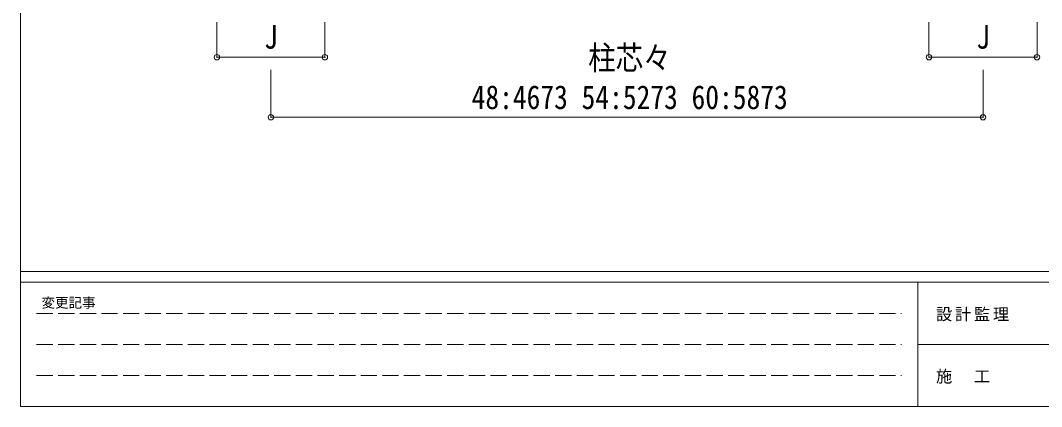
# Model space of a CAD drawing. Units: millimetres, scale not verified. Extents: x -11243 to 60313, y -7760 to 7760.
# Drawn here: x -11243 to -3682, y -7760 to -4902 of the extents above; entities that cross this region are included whole.
import ezdxf
from ezdxf.enums import TextEntityAlignment as Align

# ---------------------------------------------------------------- set-up
doc = ezdxf.new("R2010")
doc.units = ezdxf.units.MM
doc.header["$LTSCALE"] = 40
doc.header["$PDMODE"] = 32
doc.header["$PDSIZE"] = 40
doc.linetypes.add('DASHED3', pattern=[4, 3, -1])
for name, color, linetype, lineweight in [('0-3_ELV2', 7, 'Continuous', 9), ('0-6_OTH_LINE', 7, 'Continuous', 9), ('F-0_240', 7, 'Continuous', 9)]:
    doc.layers.add(name, color=color, linetype=linetype, lineweight=lineweight)
doc.styles.add('ＭＳ ゴシック', font='')
doc.styles.get('ＭＳ ゴシック').set_extended_font_data('MS Gothic')

msp = doc.modelspace()

# ---------------------------------------------------------------- linework, layer by layer
at = {"layer": '0-3_ELV2', "color": 6}
for p, q in [((-9788.25, -5174.09), (-9788.25, -4915.95)), ((-4515.25, -5174.09), (-4515.25, -4915.95)), ((-3715.25, -5174.09), (-3715.25, -4915.95)), ((-3715.25, -5174.09), (-4515.25, -5174.09)), ((-9388.25, -5618.7), (-9388.25, -5268.7)), ((-4115.25, -5618.7), (-4115.25, -5268.7)), ((-9388.25, -5618.7), (-4115.25, -5618.7))]:
    msp.add_line(p, q, dxfattribs=at)
msp.add_lwpolyline([(-9788.25, -5174.09), (-8988.25, -5174.09), (-8988.25, -4915.95)], dxfattribs=at)
for p in [(-9788.25, -5174.09), (-8988.25, -5174.09), (-4515.25, -5174.09), (-3715.25, -5174.09), (-9388.25, -5618.7), (-4115.25, -5618.7)]:
    msp.add_point(p, dxfattribs=at)
at = {"layer": 'F-0_240', "color": 5}
for p, q in [((-11242.74, 7760), (-11242.74, -7760)), ((-11242.74, -6760), (10677.26, -6760)), ((-11242.74, -6840), (7121.58, -6840)), ((-4598.42, -6840), (-4598.42, -7760)), ((-4598.42, -7300), (3601.58, -7300)), ((-11242.74, -7760), (10677.26, -7760))]:
    msp.add_line(p, q, dxfattribs=at)
at = {"layer": 'F-0_240', "color": 4, "linetype": 'DASHED3'}
for p, q in [((-11122.75, -7070), (-4718.42, -7070)), ((-11122.75, -7300), (-4718.42, -7300)), ((-11122.75, -7530), (-4718.42, -7530))]:
    msp.add_line(p, q, dxfattribs=at)

# ---------------------------------------------------------------- texts
at = {"layer": '0-3_ELV2', "style": 'ＭＳ ゴシック', "width": 0.85}
for s, p in [('J', (-9438.25, -5164.09)), ('J', (-4165.25, -5164.09)), ('48:4673 54:5273 60:5873', (-7901.75, -5610.7))]:
    msp.add_text(s, height=176, dxfattribs=at).set_placement(p, align=Align.BOTTOM_LEFT)
at = {"layer": '0-6_OTH_LINE', "style": 'ＭＳ ゴシック', "width": 0.85}
msp.add_text('柱芯々', height=176, dxfattribs=at).set_placement((-7039.14, -5319.72), align=Align.BOTTOM_LEFT)
at = {"layer": 'F-0_240', "style": 'ＭＳ ゴシック'}
msp.add_text('変更記事', height=73.31, dxfattribs=at).set_placement((-11086.44, -7050), align=Align.BOTTOM_LEFT)
at = {"layer": 'F-0_240', "char_height": 87.98, "attachment_point": 7, "style": 'ＭＳ ゴシック'}
for s, insert in [('\\T1.17;設計監理', (-4463.32, -7130)), ('\\T1.17;施\u3000工', (-4463.32, -7590))]:
    msp.add_mtext(s, dxfattribs=dict(at, insert=insert))

doc.saveas('drawing.dxf')
